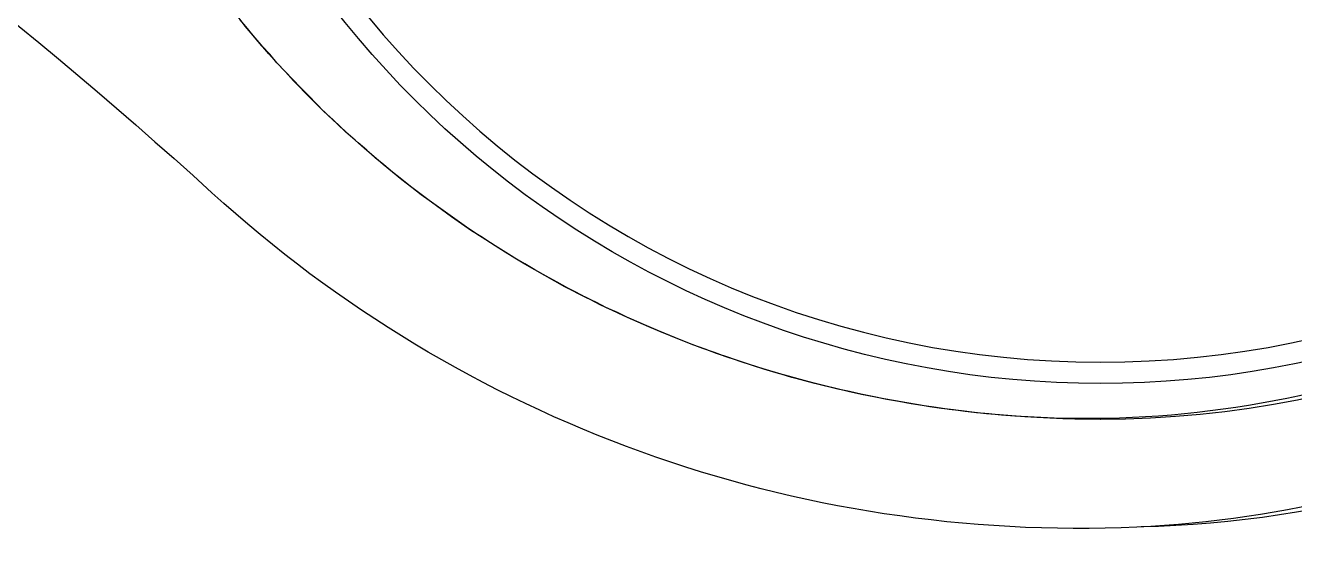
# Model space of a CAD drawing. Header units: millimetres. Extents: x -83618 to -12593, y -3271 to 55593.
# Drawn here: x -13364.88 to -13347.21, y -2854.69 to -2847.49 of the extents above; entities that cross this region are included whole.
import ezdxf

# ---------------------------------------------------------------- set-up
doc = ezdxf.new("R2010")
doc.units = ezdxf.units.MM

# ---------------------------------------------------------------- blocks, each defined once
blk = doc.blocks.new('ALUMINTECHNO-NEW-2AH67-ANKERS$1', base_point=(-108.517044, -124.199432))
at = {"color": 7, "linetype": 'Continuous'}
for p, q in [((-106.997221, -65.20363), (-106.996221, -65.37363)), ((-106.996221, -65.37363), (-106.993221, -65.55363)), ((-106.993221, -65.55363), (-106.988221, -65.72363)), ((-106.988221, -65.72363), (-106.981221, -65.90363)), ((-106.981221, -65.90363), (-106.973221, -66.08363)), ((-106.973221, -66.08363), (-106.962221, -66.25363)), ((-106.962221, -66.25363), (-106.950221, -66.43363)), ((-106.950221, -66.43363), (-106.935221, -66.60363)), ((-106.935221, -66.60363), (-106.919221, -66.78363)), ((-106.921221, -66.75363), (-106.904221, -66.92363)), ((-106.919221, -66.78363), (-106.900221, -66.95363)), ((-106.904221, -66.92363), (-106.886221, -67.08363)), ((-106.900221, -66.95363), (-106.880221, -67.13363)), ((-106.886221, -67.08363), (-106.866221, -67.24363)), ((-106.880221, -67.13363), (-106.858221, -67.30363)), ((-106.866221, -67.24363), (-106.844221, -67.41363)), ((-106.858221, -67.30363), (-106.834221, -67.48363)), ((-106.844221, -67.41363), (-106.821221, -67.57363)), ((-106.834221, -67.48363), (-106.808221, -67.65363)), ((-106.821221, -67.57363), (-106.796221, -67.73363)), ((-106.808221, -67.65363), (-106.780221, -67.83363)), ((-106.796221, -67.73363), (-106.769221, -67.89363)), ((-106.780221, -67.83363), (-106.750221, -68.00363)), ((-106.769221, -67.89363), (-106.741221, -68.05363)), ((-106.750221, -68.00363), (-106.719221, -68.17363)), ((-106.741221, -68.05363), (-106.711221, -68.21363)), ((-106.719221, -68.17363), (-106.685221, -68.35363)), ((-106.711221, -68.21363), (-106.679221, -68.37363)), ((-106.685221, -68.35363), (-106.650221, -68.52363)), ((-106.679221, -68.37363), (-106.646221, -68.53363)), ((-106.650221, -68.52363), (-106.612221, -68.69363)), ((-106.646221, -68.53363), (-106.611221, -68.69363)), ((-106.612221, -68.69363), (-106.573221, -68.86363)), ((-106.611221, -68.69363), (-106.575221, -68.85363)), ((-106.575221, -68.85363), (-106.497221, -69.17363)), ((-106.573221, -68.86363), (-106.532221, -69.03363)), ((-106.532221, -69.03363), (-106.489221, -69.20363)), ((-106.497221, -69.17363), (-106.455221, -69.33363)), ((-106.489221, -69.20363), (-106.444221, -69.37363)), ((-106.455221, -69.33363), (-106.412221, -69.49363)), ((-106.444221, -69.37363), (-106.397221, -69.54363)), ((-106.412221, -69.49363), (-106.368221, -69.64363)), ((-106.397221, -69.54363), (-106.349221, -69.71363)), ((-106.368221, -69.64363), (-106.322221, -69.80363)), ((-106.349221, -69.71363), (-106.298221, -69.88363)), ((-106.322221, -69.80363), (-106.274221, -69.95363)), ((-106.298221, -69.88363), (-106.246221, -70.04363)), ((-106.274221, -69.95363), (-106.224221, -70.11363)), ((-106.246221, -70.04363), (-106.192221, -70.21363)), ((-106.224221, -70.11363), (-106.173221, -70.26363)), ((-106.192221, -70.21363), (-106.136221, -70.37363)), ((-106.173221, -70.26363), (-106.121221, -70.42363)), ((-106.136221, -70.37363), (-106.078221, -70.54363)), ((-106.121221, -70.42363), (-106.067221, -70.57363)), ((-106.078221, -70.54363), (-106.019221, -70.70363)), ((-106.067221, -70.57363), (-106.011221, -70.73363)), ((-106.019221, -70.70363), (-105.958221, -70.87363)), ((-106.011221, -70.73363), (-105.954221, -70.88363)), ((-105.958221, -70.87363), (-105.895221, -71.03363)), ((-105.954221, -70.88363), (-105.895221, -71.03363)), ((-105.895221, -71.03363), (-105.835221, -71.18363)), ((-105.895221, -71.03363), (-105.830221, -71.19363)), ((-105.835221, -71.18363), (-105.773221, -71.33363)), ((-105.830221, -71.19363), (-105.763221, -71.35363)), ((-105.773221, -71.33363), (-105.710221, -71.48363)), ((-105.763221, -71.35363), (-105.695221, -71.51363)), ((-105.710221, -71.48363), (-105.645221, -71.63363)), ((-105.695221, -71.51363), (-105.553221, -71.83363)), ((-105.645221, -71.63363), (-105.578221, -71.78363)), ((-105.578221, -71.78363), (-105.510221, -71.92363)), ((-105.553221, -71.83363), (-105.479221, -71.99363)), ((-105.510221, -71.92363), (-105.441221, -72.07363)), ((-105.479221, -71.99363), (-105.404221, -72.15363)), ((-105.441221, -72.07363), (-105.370221, -72.21363)), ((-105.404221, -72.15363), (-105.327221, -72.30363)), ((-105.370221, -72.21363), (-105.298221, -72.36363)), ((-105.327221, -72.30363), (-105.248221, -72.46363)), ((-105.298221, -72.36363), (-105.224221, -72.50363)), ((-105.248221, -72.46363), (-105.167221, -72.61363)), ((-105.224221, -72.50363), (-105.149221, -72.65363)), ((-105.167221, -72.61363), (-105.085221, -72.76363)), ((-105.149221, -72.65363), (-105.072221, -72.79363)), ((-105.085221, -72.76363), (-105.001221, -72.91363)), ((-105.072221, -72.79363), (-104.994221, -72.93363)), ((-105.001221, -72.91363), (-104.916221, -73.07363)), ((-104.994221, -72.93363), (-104.914221, -73.07363)), ((-104.916221, -73.07363), (-104.829221, -73.21363)), ((-104.914221, -73.07363), (-104.833221, -73.21363)), ((-104.833221, -73.21363), (-104.750221, -73.35363)), ((-104.829221, -73.21363), (-104.740221, -73.36363)), ((-104.750221, -73.35363), (-104.667221, -73.48363)), ((-104.740221, -73.36363), (-104.650221, -73.51363)), ((-104.667221, -73.48363), (-104.581221, -73.62363)), ((-104.650221, -73.51363), (-104.558221, -73.66363)), ((-104.581221, -73.62363), (-104.495221, -73.75363)), ((-104.558221, -73.66363), (-104.464221, -73.80363)), ((-104.495221, -73.75363), (-104.407221, -73.89363)), ((-104.464221, -73.80363), (-104.369221, -73.95363)), ((-104.407221, -73.89363), (-104.317221, -74.02363)), ((-104.369221, -73.95363), (-104.272221, -74.09363)), ((-104.317221, -74.02363), (-104.226221, -74.15363)), ((-104.272221, -74.09363), (-104.174221, -74.23363)), ((-104.226221, -74.15363), (-104.134221, -74.28363)), ((-104.174221, -74.23363), (-104.074221, -74.37363)), ((-104.134221, -74.28363), (-104.041221, -74.41363)), ((-104.074221, -74.37363), (-103.973221, -74.51363)), ((-104.041221, -74.41363), (-103.946221, -74.54363)), ((-103.973221, -74.51363), (-103.870221, -74.65363)), ((-103.946221, -74.54363), (-103.850221, -74.67363)), ((-103.870221, -74.65363), (-103.766221, -74.78363)), ((-103.850221, -74.67363), (-103.753221, -74.80363)), ((-103.766221, -74.78363), (-103.660221, -74.92363)), ((-103.753221, -74.80363), (-103.654221, -74.92363)), ((-103.660221, -74.92363), (-103.444221, -75.18363)), ((-103.654221, -74.92363), (-103.554221, -75.05363)), ((-103.554221, -75.05363), (-103.453221, -75.17363)), ((-103.453221, -75.17363), (-103.351221, -75.29363)), ((-103.444221, -75.18363), (-103.222221, -75.44363)), ((-103.351221, -75.29363), (-103.247221, -75.41363)), ((-103.247221, -75.41363), (-103.142221, -75.53363)), ((-103.222221, -75.44363), (-103.109221, -75.57363)), ((-103.142221, -75.53363), (-103.036221, -75.65363)), ((-103.109221, -75.57363), (-102.994221, -75.70363)), ((-103.036221, -75.65363), (-102.928221, -75.77363)), ((-102.994221, -75.70363), (-102.878221, -75.82363)), ((-102.928221, -75.77363), (-102.820221, -75.88363)), ((-102.878221, -75.82363), (-102.761221, -75.95363)), ((-102.820221, -75.88363), (-102.710221, -76.00363)), ((-102.761221, -75.95363), (-102.643221, -76.07363)), ((-102.710221, -76.00363), (-102.599221, -76.11363)), ((-102.643221, -76.07363), (-102.523221, -76.19363)), ((-102.599221, -76.11363), (-102.487221, -76.22363)), ((-102.523221, -76.19363), (-102.279221, -76.43363)), ((-102.487221, -76.22363), (-102.374221, -76.33363)), ((-102.374221, -76.33363), (-102.260221, -76.44363)), ((-102.279221, -76.43363), (-102.155221, -76.54363)), ((-102.260221, -76.44363), (-102.145221, -76.55363)), ((-102.155221, -76.54363), (-102.030221, -76.66363)), ((-102.145221, -76.55363), (-102.028221, -76.66363)), ((-102.030221, -76.66363), (-101.904221, -76.77363)), ((-102.028221, -76.66363), (-101.911221, -76.76363)), ((-101.911221, -76.76363), (-101.792221, -76.87363)), ((-101.904221, -76.77363), (-101.648221, -76.99363)), ((-101.792221, -76.87363), (-101.673221, -76.97363)), ((-101.673221, -76.97363), (-101.552221, -77.07363)), ((-101.648221, -76.99363), (-101.518221, -77.10363)), ((-101.552221, -77.07363), (-101.430221, -77.17363)), ((-101.518221, -77.10363), (-101.387221, -77.20363))]:
    blk.add_line(p, q, dxfattribs=at)
blk.add_circle((-92.99714, -65.199819), 13.203125, dxfattribs=at)
for centre, radius, start, end in [((-93.014552, -65.398435), 15.5, 87.124972, 177.382221), ((-92.99714, -65.199819), 14, 92.359274, 180), ((-92.987442, -65.399755), 14, 90.703954, 185.569026), ((-92.99714, -65.199819), 13.5, 99.875944, 260.124056), ((-93, -65), 15.5, 150.073438, 178.64521), ((-90.628819, -65.507512), 17.888226, 177.382221, 222.393026), ((-150.876288, -120.507564), 63.688507, 1.898023, 42.393026)]:
    blk.add_arc(centre, radius, start, end, dxfattribs=at)

msp = doc.modelspace()

# ---------------------------------------------------------------- block references
at = {"color": 7, "extrusion": (0, 0, -1), "rotation": 90}
msp.add_blockref('ALUMINTECHNO-NEW-2AH67-ANKERS$1', (13408.91687, -2854.49641), dxfattribs=at)

doc.saveas('drawing.dxf')
